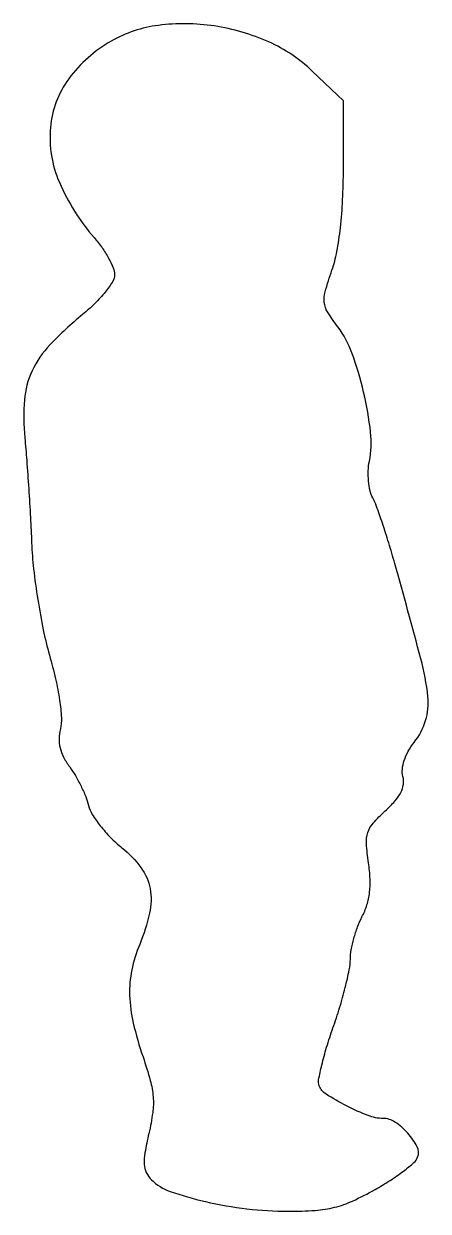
# Model space of a CAD drawing. Extents: x 0 to 57, y 0 to 166.
import ezdxf

# ---------------------------------------------------------------- set-up
doc = ezdxf.new("R2010")
doc.units = 0

msp = doc.modelspace()

# ---------------------------------------------------------------- linework, layer by layer
msp.add_lwpolyline([(12.529571, 163.718322, 0.105887), (6.579223, 158.432541, 0.137551), (4.020917, 151.637884, 0.124093), (5.261181, 143.962698, 0.077523), (10.138671, 136.215204, -0.025877), (11.233801, 134.81823, -0.027183), (12.159485, 133.337704, -0.02817), (12.811761, 131.980798, -0.098257), (13, 131.032153, -0.141396), (12.722045, 130.068912, -0.028951), (11.682356, 128.611802, -0.028353), (10.231612, 127.004748, -0.023331), (8.514405, 125.458291, 0.030611), (3.950576, 121.226402, 0.081075), (1.444586, 117.564348, 0.090015), (0.377301, 113.5325, 0.044045), (0.424252, 108.198752, -0.005266), (0.695718, 105.061087, -0.002692), (0.973736, 101.117758, -0.002674), (1.216626, 97.050978, -0.004016), (1.381063, 93.5, 0.018768), (1.655896, 89.879961, 0.011139), (2.240892, 85.591783, 0.01114), (3.016107, 81.335067, 0.018813), (3.878306, 77.812454, -0.013341), (4.732446, 74.481027, -0.01937), (5.292406, 71.498174, -0.021219), (5.549894, 69.040794, -0.077121), (5.406132, 67.482025, 0.056353), (5.224318, 66.126346, 0.065306), (5.366787, 64.832803, 0.060117), (5.855071, 63.536401, 0.038519), (6.706874, 62.169571, -0.026507), (7.508297, 60.949797, -0.018113), (8.291858, 59.48808, -0.018294), (8.94626, 58.019811, -0.034784), (9.344519, 56.78985, 0.077796), (9.876535, 55.527588, 0.028355), (10.992577, 53.933687, 0.027297), (12.431991, 52.299564, 0.029293), (14.00905, 50.872486, -0.065282), (16.682398, 48.07926, -0.113226), (17.949349, 45.145032, -0.100695), (17.88539, 41.707456, -0.044144), (16.5, 37.345757, 0.048789), (15.398625, 33.763475, 0.057681), (15.095978, 30.234156, 0.049883), (15.603215, 26.335335, 0.025583), (16.967834, 21.593491, -0.015629), (17.986827, 18.300629, -0.048106), (18.387201, 16.005587, -0.05329), (18.32142, 13.80647, -0.022622), (17.788109, 10.902381, 0.012506), (17.229441, 8.172238, 0.058297), (17.13267, 6.57119, 0.099523), (17.428158, 5.435251, 0.083322), (18.152151, 4.419278, 0.113465), (20.747402, 2.794231, 0.026715), (25.699391, 1.369981, 0.027107), (31.513755, 0.35733, 0.029128), (37.265149, 0.011869, 0.017212), (41.066865, 0.136098, 0.044364), (43.778437, 0.561889, 0.04663), (46.29366, 1.444883, 0.020751), (49.425341, 3.044774, 0.014992), (51.532649, 4.318829, 0.0188), (53.402185, 5.629281, 0.017227), (54.866851, 6.821983, 0.122236), (55.387512, 7.567456, 0.212505), (55.310443, 9.037658, 0.064595), (54.02084, 10.922009, 0.063038), (52.220048, 12.487824, 0.148529), (50.533927, 13, -0.093577), (48.481517, 13.387509, -0.025133), (45.443672, 14.756811, -0.021958), (42.590326, 16.3816, -0.162108), (41.609481, 17.575292, -0.139307), (41.536207, 18.391133, -0.011907), (41.980516, 20.464783, -0.01502), (42.654938, 22.950658, -0.011071), (43.544429, 25.661043, 0.011273), (44.469823, 28.484682, 0.011689), (45.255079, 31.313456, 0.011456), (45.820413, 33.789311, 0.048549), (45.978908, 35.29966, -0.043047), (46.100301, 36.59316, -0.022089), (46.461981, 38.182273, -0.021779), (46.98181, 39.796697, -0.030557), (47.593792, 41.181374, 0.042352), (48.291485, 42.866243, 0.046849), (48.666405, 44.588783, 0.042137), (48.736111, 46.499873, 0.025276), (48.513053, 48.761523, -0.020503), (48.222292, 51.447029, -0.09509), (48.412502, 52.9887, -0.103431), (49.152376, 54.285429, -0.026512), (50.85559, 56.015284, 0.027647), (52.208658, 57.395766, 0.061674), (53.033793, 58.609927, 0.082785), (53.392971, 59.736976, 0.100107), (53.330689, 60.843446, -0.089604), (53.250952, 61.876291, -0.054147), (53.507348, 63.079989, -0.048102), (54.066852, 64.352685, -0.039069), (54.89436, 65.592829, 0.091942), (56.503691, 68.660445, 0.10218), (56.82431, 71.98552, 0.038188), (55.834502, 77.308017, 0.003299), (52.19075, 90.639468, 0.006078), (51.344617, 93.52158, 0.006787), (50.457859, 96.277639, 0.006306), (49.641567, 98.60393, 0.035342), (49.102966, 99.807606, -0.067501), (48.730559, 100.807287, -0.032965), (48.518902, 102.153948, -0.031963), (48.480996, 103.606754, -0.039915), (48.639277, 104.946384, 0.077907), (48.809094, 108.997346, 0.029274), (47.833523, 114.608693, 0.029357), (46.202318, 120.087658, 0.074545), (44.228532, 123.727628, -0.021748), (42.782537, 125.831283, -0.114086), (42.328763, 127.149532, -0.095547), (42.457722, 128.642119, -0.012925), (43.398375, 131.655767, 0.035729), (44.082605, 134.259588, 0.018296), (44.584037, 137.601023, 0.016214), (44.896762, 141.504728, 0.011879), (45, 145.849556), (45, 155.342834), (40.644246, 159.516381, 0.086457), (34.566107, 163.599719, 0.067781), (26.928648, 165.826642, 0.068962), (19.116422, 165.909864, 0.097376)], format="xyb", close=True)

doc.saveas('drawing.dxf')
